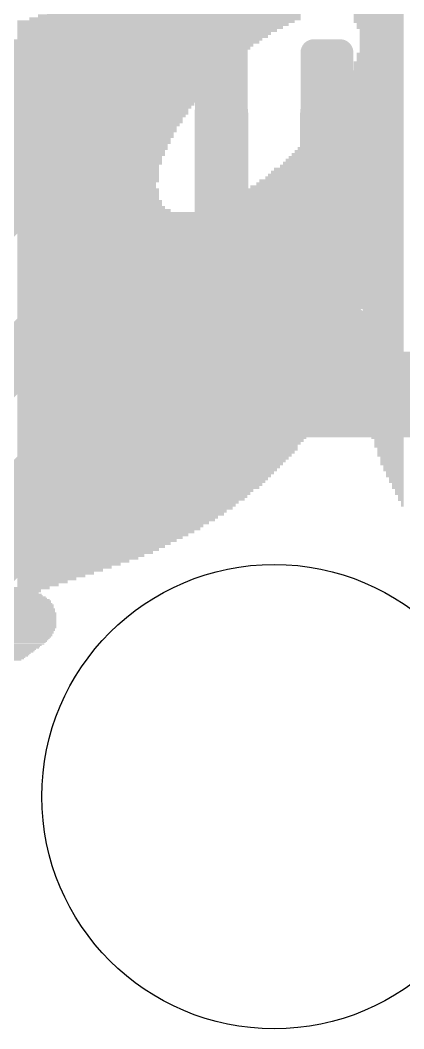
# Model space of a CAD drawing. Extents: x -9 to 9, y -1.3 to 37.
# Drawn here: x -1.203 to 0.614, y 7.409 to 12.188 of the extents above; entities that cross this region are included whole.
import ezdxf

# ---------------------------------------------------------------- set-up
doc = ezdxf.new("R2010")
doc.units = 0
for name, color, linetype in [('1', 12, 'CONTINUOUS'), ('16', 132, 'CONTINUOUS'), ('20', 53, 'CONTINUOUS'), ('21', 40, 'CONTINUOUS'), ('22', 6, 'CONTINUOUS')]:
    doc.layers.add(name, color=color, linetype=linetype)

# ---------------------------------------------------------------- blocks, each defined once
blk = doc.blocks.new('RECT40000X112000R50')
at = {"const_width": 0.0625}
blk.add_lwpolyline([(0.0938, -0.2875), (0.0938, 0.2875, 0.4142), (0.0625, 0.3188), (-0.0625, 0.3188, 0.4142), (-0.0938, 0.2875), (-0.0938, -0.2875, 0.4142), (-0.0625, -0.3188), (0.0625, -0.3188, 0.4142)], format="xyb", close=True, dxfattribs=at)
blk.add_solid([(-0.0781, -0.3031), (0.0781, -0.3031), (-0.0781, 0.3031), (0.0781, 0.3031)])
blk = doc.blocks.new('RECT')
blk.add_solid([(-0.5, -0.5), (0.5, -0.5), (-0.5, 0.5), (0.5, 0.5)])

msp = doc.modelspace()

# ---------------------------------------------------------------- linework, layer by layer
at = {"layer": '1', "const_width": 0.254}
for points in [[(-1.25, 11.747), (-1.25, 11.323)], [(-0.75, 11.747), (-0.75, 11.061)], [(-0.25, 10.799), (-0.25, 11.747)], [(0.25, 11.747), (0.25, 10.799)], [(-1.25, 11.323), (-2.032, 10.541)], [(-0.75, 11.061), (-1.778, 10.033)], [(-0.25, 10.799), (-1.524, 9.525)], [(0.25, 10.799), (2.177, 8.872)]]:
    msp.add_lwpolyline(points, dxfattribs=at)
at = {"layer": '1', "const_width": 0.127}
for points in [[(-1.1865, 11.747, 1), (-1.3135, 11.747)], [(-0.6865, 11.747, 1), (-0.8135, 11.747)], [(-0.1865, 11.747, 1), (-0.3135, 11.747)], [(0.3135, 11.747, 1), (0.1865, 11.747)], [(-1.2051, 11.2781, 1), (-1.2949, 11.3679)], [(-1.3135, 11.323, 1), (-1.1865, 11.323)], [(-0.7051, 11.0161, 1), (-0.7949, 11.1059)], [(-0.8135, 11.061, 1), (-0.6865, 11.061)], [(-0.2051, 10.7541, 1), (-0.2949, 10.8439)], [(0.2949, 10.8439, 1), (0.2051, 10.7541)], [(-0.3135, 10.799, 1), (-0.1865, 10.799)], [(0.1865, 10.799, 1), (0.3135, 10.799)]]:
    msp.add_lwpolyline(points, format="xyb", dxfattribs=at)
at = {"layer": '16', "const_width": 0.4064}
for points in [[(-0.635, 10.414), (-2.921, 8.128)], [(-0.635, 10.414), (2.54, 10.414)]]:
    msp.add_lwpolyline(points, dxfattribs=at)
at = {"layer": '16', "const_width": 0.2032}
for points in [[(-0.635, 10.5156, 1), (-0.635, 10.3124)], [(-0.5632, 10.3422, 1), (-0.7068, 10.4858)]]:
    msp.add_lwpolyline(points, format="xyb", dxfattribs=at)
at = {"layer": '20'}
msp.add_circle((0, 8.509), 1.1, dxfattribs=at)

# ---------------------------------------------------------------- block references
at = {"layer": '1', "rotation": 180}
for p in [(-1.25, 11.747), (-0.75, 11.747), (-0.25, 11.747), (0.25, 11.747)]:
    msp.add_blockref('RECT40000X112000R50', p, dxfattribs=at)
at = {"layer": '21'}
for p, xscale, yscale in [((-1.9654, 9.4615), 1.7399, 0.0064), ((-2.0066, 9.4996), 1.6446, 0.0064), ((-1.997, 9.4932), 1.6637, 0.0063), ((-1.9876, 9.4869), 1.6827, 0.0064), ((-1.9812, 9.4806), 1.6954, 0.0063), ((-1.9717, 9.4742), 1.7145, 0.0064), ((-1.9653, 9.4679), 1.7272, 0.0063), ((-1.9495, 9.4361), 1.7843, 0.0064), ((-1.9495, 9.4298), 1.7843, 0.0063), ((-1.9463, 9.4234), 1.7907, 0.0064), ((-1.9431, 9.417), 1.797, 0.0063), ((-1.9431, 9.4107), 1.797, 0.0064), ((-1.9495, 9.4425), 1.7717, 0.0063), ((-1.959, 9.4551), 1.7526, 0.0063), ((-1.9558, 9.4488), 1.759, 0.0064), ((-1.9463, 9.3663), 1.8288, 0.0063), ((-1.9463, 9.3917), 1.8161, 0.0063), ((-1.9463, 9.3853), 1.8161, 0.0064), ((-1.9431, 9.3789), 1.8224, 0.0063), ((-1.9431, 9.3726), 1.8224, 0.0064), ((-1.9463, 9.4044), 1.8034, 0.0063), ((-1.9431, 9.398), 1.8098, 0.0064), ((-1.959, 9.3155), 1.8542, 0.0063), ((-1.9558, 9.3282), 1.8478, 0.0063), ((-1.9558, 9.3218), 1.8478, 0.0064), ((-1.9526, 9.3408), 1.8415, 0.0063), ((-1.9526, 9.3345), 1.8415, 0.0064), ((-1.9495, 9.3536), 1.8351, 0.0063), ((-1.9495, 9.3472), 1.8351, 0.0064), ((-1.9463, 9.3599), 1.8288, 0.0064), ((-1.9812, 9.2774), 1.8606, 0.0063), ((-1.9812, 9.271), 1.8606, 0.0064), ((-1.9748, 9.2837), 1.8605, 0.0064), ((-1.9717, 9.2901), 1.8542, 0.0063), ((-1.9653, 9.3027), 1.8542, 0.0063), ((-1.9653, 9.2964), 1.8542, 0.0064), ((-1.959, 9.3091), 1.8542, 0.0064), ((-2.0097, 9.2456), 1.8669, 0.0064), ((-2.0034, 9.252), 1.8669, 0.0063), ((-1.9908, 9.2646), 1.8669, 0.0063), ((-1.9939, 9.2583), 1.8606, 0.0064), ((-1.7495, 9.2393), 1.3335, 0.0063), ((-1.7367, 9.2329), 1.2954, 0.0064), ((-1.7304, 9.2265), 1.2573, 0.0063), ((-1.7272, 9.2202), 1.2382, 0.0064), ((-1.7208, 9.2139), 1.2129, 0.0063), ((-1.724, 9.2075), 1.1938, 0.0064), ((-1.7241, 9.2012), 1.1811, 0.0063), ((-1.724, 9.1948), 1.1684, 0.0064), ((-1.7272, 9.1884), 1.1494, 0.0063), ((-1.7272, 9.1821), 1.1366, 0.0064), ((-1.7304, 9.1758), 1.1303, 0.0063), ((-1.7336, 9.1694), 1.1113, 0.0064), ((-1.7368, 9.1631), 1.1049, 0.0063), ((-1.7431, 9.1567), 1.0922, 0.0064)]:
    msp.add_blockref('RECT', p, dxfattribs=dict(at, xscale=xscale, yscale=yscale))
at = {"layer": '22', "rotation": 90}
for p, xscale, yscale in [((0.5791, 13.1306), 6.3843, 0.014), ((0.5372, 13.1445), 6.2446, 0.014), ((0.5512, 13.1376), 6.2865, 0.014), ((0.5652, 13.1305), 6.3284, 0.0139), ((0.5093, 13.1515), 6.1468, 0.014), ((0.5232, 13.1445), 6.1888, 0.0139), ((0.4674, 13.1864), 5.9652, 0.0139), ((0.4813, 13.1725), 6.0211, 0.014), ((0.4953, 13.1585), 6.0769, 0.014), ((0.4394, 13.2144), 5.8255, 0.014), ((0.4534, 13.1934), 5.8954, 0.014), ((0.3975, 14.1084), 3.9256, 0.014), ((0.4115, 13.4519), 5.2667, 0.014), ((0.4254, 13.2354), 5.7277, 0.0139), ((0.3836, 14.1085), 3.8697, 0.0139), ((-1.0134, 12.1387), 5.2387, 0.0139), ((-0.9995, 12.1387), 5.2387, 0.014), ((-0.9855, 12.1317), 5.2248, 0.014), ((-0.9716, 12.1387), 5.2108, 0.0139), ((-0.9576, 12.1387), 5.2108, 0.014), ((-0.9436, 12.1317), 5.1968, 0.014), ((-0.9297, 12.1387), 5.1829, 0.0139), ((-0.9157, 12.1387), 5.1829, 0.014), ((-0.9017, 12.1317), 5.1689, 0.014), ((-0.8877, 12.1387), 5.1549, 0.014), ((-0.8738, 12.1387), 5.1549, 0.0139), ((-0.8598, 12.1317), 5.141, 0.014), ((-0.8458, 12.1387), 5.127, 0.014), ((0.5931, 11.5868), 3.3528, 0.014), ((-0.8319, 11.3773), 3.6042, 0.0139), ((0.607, 11.524), 3.283, 0.0139), ((-0.8179, 11.3564), 3.5623, 0.014), ((-0.8039, 11.3563), 3.5344, 0.014), ((-0.79, 11.3423), 3.5065, 0.0139), ((-0.776, 11.3354), 3.4925, 0.014), ((-0.762, 11.3284), 3.4506, 0.014), ((-0.748, 11.3214), 3.4366, 0.014), ((-0.734, 11.3145), 3.4227, 0.0139), ((-0.7201, 11.3145), 3.3947, 0.014), ((-0.7061, 11.3075), 3.3807, 0.014), ((-0.6922, 11.3004), 3.3667, 0.0139), ((-0.6782, 11.3004), 3.3389, 0.014), ((-0.6642, 11.2934), 3.3249, 0.014), ((-0.6502, 11.2865), 3.3109, 0.0139), ((-0.6363, 11.2865), 3.283, 0.014), ((-0.6223, 11.2865), 3.283, 0.014), ((-0.6083, 11.2865), 3.255, 0.014), ((-0.5944, 11.2795), 3.241, 0.0139), ((-0.5804, 11.2726), 3.2271, 0.014), ((-0.5664, 11.2796), 3.2131, 0.014), ((-0.5524, 12.1456), 1.4529, 0.0139), ((-0.5385, 12.1806), 1.3551, 0.014), ((-0.5245, 12.2015), 1.3132, 0.014), ((-0.5106, 12.2085), 1.2712, 0.0139), ((-0.4966, 12.2155), 1.2294, 0.014), ((-0.4826, 12.2295), 1.2014, 0.014), ((-0.4686, 12.2365), 1.1595, 0.014), ((-0.4546, 12.2504), 1.1316, 0.0139), ((-0.4407, 12.2504), 1.1036, 0.014), ((-0.4267, 12.2644), 1.0757, 0.014), ((-0.4128, 12.2644), 1.0478, 0.0139), ((-0.3988, 12.2714), 1.0058, 0.014), ((-0.3848, 12.2784), 0.9919, 0.014), ((-0.3709, 12.2784), 0.9639, 0.0139), ((-0.3569, 12.2854), 0.9499, 0.014), ((-0.3429, 12.2924), 0.9081, 0.014), ((-0.3289, 12.2994), 0.8941, 0.014), ((-0.315, 12.3063), 0.8802, 0.0139), ((-0.301, 12.3063), 0.8522, 0.014), ((-0.287, 12.3133), 0.8382, 0.014), ((-0.2731, 12.3133), 0.8102, 0.0139), ((-0.2591, 12.3203), 0.7963, 0.014), ((-0.2451, 12.3203), 0.7683, 0.014), ((-0.2312, 12.3273), 0.7543, 0.0139), ((-0.2172, 12.3342), 0.7404, 0.014), ((-0.2032, 12.3343), 0.7125, 0.014), ((-0.1892, 12.3413), 0.6985, 0.014), ((-0.1753, 12.3482), 0.6846, 0.0139), ((-0.1613, 12.3482), 0.6566, 0.014), ((-0.1473, 12.3482), 0.6566, 0.014), ((-0.1333, 12.3552), 0.6426, 0.0139), ((-0.1194, 12.3552), 0.6146, 0.014), ((-0.1054, 12.3621), 0.6007, 0.014), ((-0.0915, 12.3692), 0.5867, 0.0139), ((-0.0775, 12.3692), 0.5867, 0.014), ((-0.0635, 12.3692), 0.5588, 0.014), ((-0.0495, 12.3762), 0.5449, 0.014), ((-0.0355, 12.3762), 0.5449, 0.0139), ((-0.0216, 12.3832), 0.5309, 0.014), ((-0.0076, 12.3902), 0.5169, 0.014), ((0.0064, 12.3902), 0.5169, 0.0139), ((0.0203, 12.3901), 0.489, 0.014), ((0.0343, 12.3901), 0.489, 0.014), ((0.0483, 12.3971), 0.475, 0.0139), ((0.0622, 12.3971), 0.475, 0.014), ((0.0762, 12.4041), 0.461, 0.014), ((0.0902, 12.4041), 0.461, 0.014), ((0.1042, 12.4111), 0.447, 0.0139), ((0.1181, 12.4111), 0.447, 0.014), ((-1.209, 10.8185), 2.7382, 0.0139), ((-1.1951, 10.8255), 2.7242, 0.014), ((-1.1811, 10.8255), 2.7242, 0.014), ((-1.1671, 10.8255), 2.7242, 0.014), ((-1.1532, 10.8324), 2.7381, 0.0139), ((-1.1392, 10.8395), 2.7241, 0.014), ((-1.1252, 10.8395), 2.7241, 0.014), ((-1.1113, 10.8465), 2.7381, 0.0139), ((-1.0973, 10.8534), 2.7242, 0.014), ((-1.0833, 10.8534), 2.7242, 0.014), ((-1.0694, 10.8604), 2.7382, 0.0139), ((-1.0554, 10.8674), 2.7242, 0.014), ((-1.0414, 10.8674), 2.7242, 0.014), ((-1.0274, 10.8674), 2.7242, 0.014), ((0.3975, 11.3983), 1.2713, 0.014), ((0.3696, 11.3075), 1.2853, 0.014), ((0.3836, 11.3564), 1.2713, 0.0139), ((0.3556, 11.2725), 1.2992, 0.014), ((0.3276, 11.2027), 1.3271, 0.0139), ((0.3416, 11.2376), 1.3132, 0.014), ((0.2997, 11.1398), 1.3412, 0.014), ((0.3137, 11.1677), 1.3411, 0.014), ((0.2718, 11.0839), 1.3691, 0.014), ((0.2858, 11.1189), 1.3551, 0.0139), ((0.2299, 11.0211), 1.3831, 0.014), ((0.2439, 11.042), 1.369, 0.0139), ((0.2578, 11.07), 1.3691, 0.014), ((0.2019, 10.9861), 1.397, 0.014), ((0.2159, 11.0001), 1.397, 0.014), ((0.1461, 10.9093), 1.411, 0.0139), ((0.16, 10.9233), 1.411, 0.014), ((0.174, 10.9442), 1.397, 0.014), ((0.188, 10.9582), 1.397, 0.0139), ((0.1042, 10.8604), 1.425, 0.0139), ((0.1181, 10.8814), 1.4109, 0.014), ((0.1321, 10.8953), 1.411, 0.014), ((0.0483, 10.8046), 1.4249, 0.0139), ((0.0622, 10.8185), 1.425, 0.014), ((0.0762, 10.8324), 1.4249, 0.014), ((0.0902, 10.8465), 1.4249, 0.014), ((-0.0076, 10.7557), 1.4389, 0.014), ((0.0064, 10.7696), 1.439, 0.0139), ((0.0203, 10.7766), 1.425, 0.014), ((0.0343, 10.7905), 1.4249, 0.014), ((-0.0635, 10.7068), 1.4529, 0.014), ((-0.0495, 10.7138), 1.4389, 0.014), ((-0.0355, 10.7277), 1.4389, 0.0139), ((-0.0216, 10.7416), 1.4389, 0.014), ((-0.5524, 10.5321), 1.7183, 0.0139), ((-0.1473, 10.6439), 1.4669, 0.014), ((-0.1333, 10.6509), 1.4529, 0.0139), ((-0.1194, 10.6649), 1.4529, 0.014), ((-0.1054, 10.6788), 1.4528, 0.014), ((-0.0915, 10.6858), 1.4389, 0.0139), ((-0.0775, 10.6928), 1.4529, 0.014), ((-0.5385, 10.5112), 1.6485, 0.014), ((-0.2172, 10.602), 1.4669, 0.014), ((-0.2032, 10.602), 1.4669, 0.014), ((-0.1892, 10.6159), 1.4669, 0.014), ((-0.1753, 10.623), 1.4529, 0.0139), ((-0.1613, 10.6369), 1.4529, 0.014), ((-0.5245, 10.4972), 1.6205, 0.014), ((-0.5106, 10.4972), 1.5926, 0.0139), ((-0.4966, 10.4972), 1.5926, 0.014), ((-0.4826, 10.4972), 1.5646, 0.014), ((-0.4686, 10.4972), 1.5646, 0.014), ((-0.4546, 10.5042), 1.5507, 0.0139), ((-0.4407, 10.5042), 1.5507, 0.014), ((-0.4267, 10.5112), 1.5367, 0.014), ((-0.4128, 10.5112), 1.5367, 0.0139), ((-0.3988, 10.5182), 1.5227, 0.014), ((-0.3848, 10.5182), 1.5227, 0.014), ((-0.3709, 10.5251), 1.5088, 0.0139), ((-0.3569, 10.5251), 1.5088, 0.014), ((-0.3429, 10.5321), 1.4948, 0.014), ((-0.3289, 10.5461), 1.4948, 0.014), ((-0.315, 10.5461), 1.4948, 0.0139), ((-0.301, 10.5531), 1.4808, 0.014), ((-0.287, 10.5601), 1.4947, 0.014), ((-0.2731, 10.567), 1.4808, 0.0139), ((-0.2591, 10.574), 1.4668, 0.014), ((-0.2451, 10.581), 1.4808, 0.014), ((-0.2312, 10.588), 1.4668, 0.0139), ((0.4115, 10.581), 0.1118, 0.014)]:
    msp.add_blockref('RECT', p, dxfattribs=dict(at, xscale=xscale, yscale=yscale))

doc.saveas('drawing.dxf')
